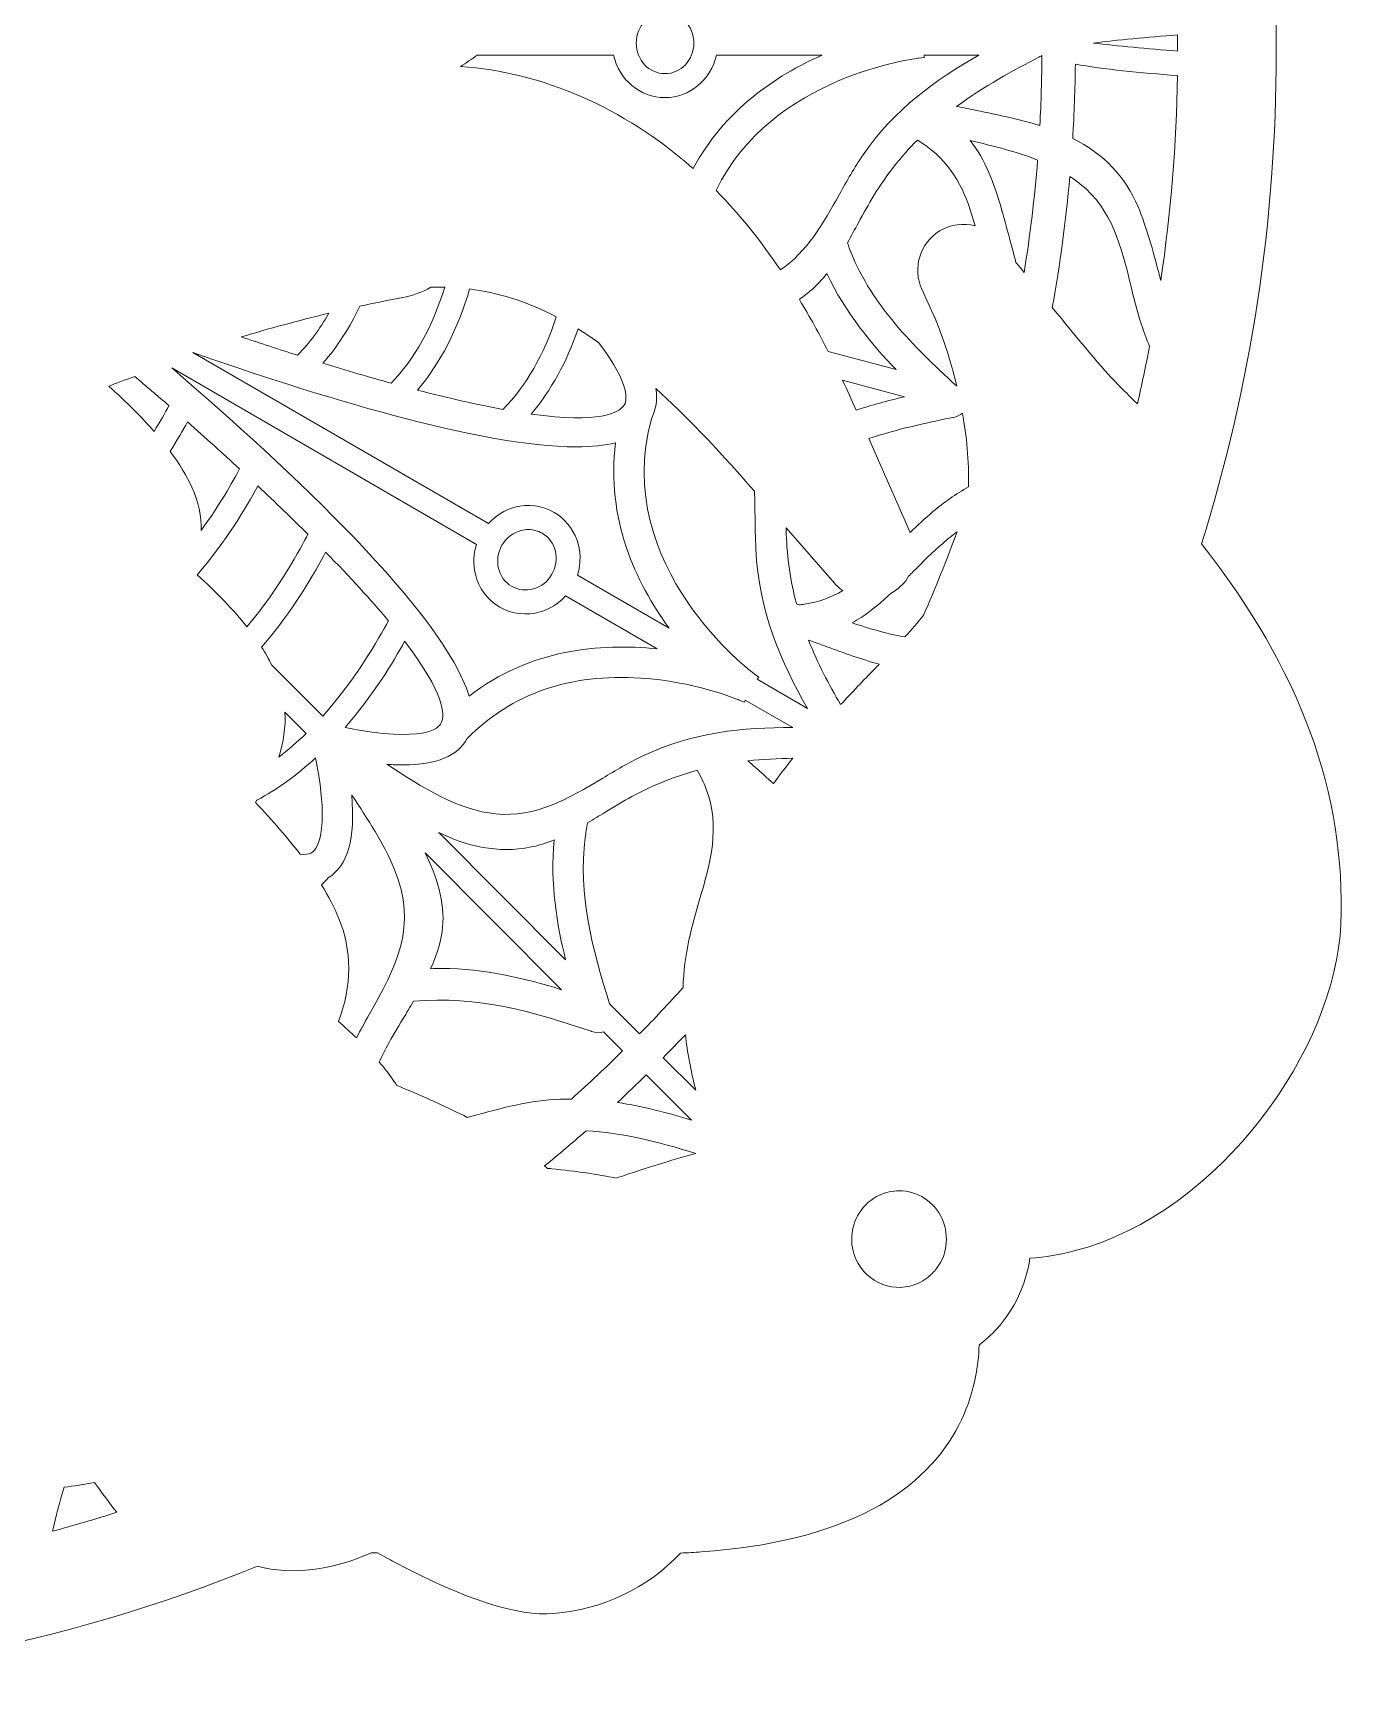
# Model space of a CAD drawing. Header units: millimetres. Extents: x 43 to 1274, y -337 to -13.
# Drawn here: x 1159.5 to 1273.8, y -337 to -193.1 of the extents above; entities that cross this region are included whole.
import ezdxf

# ---------------------------------------------------------------- set-up
doc = ezdxf.new("R2010")
doc.units = ezdxf.units.MM
doc.header["$MEASUREMENT"] = 0
doc.layers.add('Layer 1', color=7, linetype='Continuous')

msp = doc.modelspace()

# ---------------------------------------------------------------- linework, layer by layer
at = {"layer": 'Layer 1', "lineweight": 0}
for points, knots in [([(1261.24, -237.6), (1265.57, -223.82), (1267.76, -209.43), (1267.76, -194.83), (1267.76, -156.87), (1252.98, -121.18), (1226.13, -94.33), (1207.94, -76.14), (1185.3, -63.25), (1160.63, -57.03), (1158.4, -52.29), (1155.25, -48.19), (1151.27, -44.86), (1139.21, -34.75), (1119.46, -31.79), (1092.59, -36.07), (1086.18, -37.09), (1077.34, -37.17), (1071.66, -31.79), (1071.66, -31.79), (1067.3, -27.67), (1067.3, -27.67), (1067.3, -27.67), (1068.86, -33.47), (1068.86, -33.47), (1071.54, -43.44), (1077.92, -52.14), (1086.88, -58.03), (1070.61, -62.61), (1055.42, -70.04), (1041.71, -80.12), (1043.59, -69.09), (1041.32, -57.73), (1035.43, -48.84), (1035.43, -48.84), (1032.11, -43.83), (1032.11, -43.83), (1032.11, -43.83), (1032.33, -49.83), (1032.33, -49.83), (1032.61, -57.71), (1026.73, -64.38), (1021.76, -68.59), (1017.17, -72.47), (1013.06, -76.32), (1009.45, -80.14), (1009.45, -80.14), (1007.9, -81.81), (1007.9, -81.81), (996.14, -94.71), (990.06, -107.17), (989.78, -118.99), (989.61, -125.85), (991.38, -132.45), (995.03, -138.62), (987.38, -156.38), (983.5, -175.29), (983.5, -194.83), (983.5, -232.8), (998.29, -268.49), (1025.13, -295.33), (1051.98, -322.18), (1087.67, -336.96), (1125.63, -336.96), (1144.12, -336.96), (1162.08, -333.49), (1179.01, -326.63), (1182.09, -327.41), (1185.48, -326.99), (1188.94, -325.45), (1189.12, -325.45), (1189.3, -325.45), (1189.47, -325.45), (1190.01, -325.75), (1190.5, -326.02), (1190.97, -326.27), (1197.09, -329.52), (1201.78, -331.02), (1204.81, -330.75), (1209.16, -330.36), (1212.98, -328.54), (1215.87, -325.48), (1216.51, -325.45), (1217.1, -325.41), (1217.68, -325.37), (1223.64, -324.96), (1228.62, -323.73), (1232.47, -321.72), (1240.38, -317.57), (1241.77, -311.01), (1241.88, -307.36), (1242.45, -306.92), (1242.96, -306.45), (1243.41, -305.95), (1244.98, -304.23), (1245.97, -302.1), (1246.3, -299.8), (1247.64, -299.7), (1248.95, -299.49), (1250.17, -299.17), (1262.95, -295.84), (1272.96, -281.4), (1273.38, -270.73), (1273.83, -259.34), (1269.86, -248.51), (1261.24, -237.6)], [0, 0, 0, 0, 1, 1, 1, 2, 2, 2, 3, 3, 3, 4, 4, 4, 5, 5, 5, 6, 6, 6, 7, 7, 7, 8, 8, 8, 9, 9, 9, 10, 10, 10, 11, 11, 11, 12, 12, 12, 13, 13, 13, 14, 14, 14, 15, 15, 15, 16, 16, 16, 17, 17, 17, 18, 18, 18, 19, 19, 19, 20, 20, 20, 21, 21, 21, 22, 22, 22, 23, 23, 23, 24, 24, 24, 25, 25, 25, 26, 26, 26, 27, 27, 27, 28, 28, 28, 29, 29, 29, 30, 30, 30, 31, 31, 31, 32, 32, 32, 33, 33, 33, 34, 34, 34, 35, 35, 35, 35]), ([(1217.03, -193.98), (1217.03, -195.46), (1215.9, -196.65), (1214.51, -196.65), (1213.13, -196.65), (1212.01, -195.46), (1212.01, -193.98), (1212.01, -192.51), (1213.13, -191.31), (1214.51, -191.31), (1215.9, -191.31), (1217.03, -192.51), (1217.03, -193.98)], [0, 0, 0, 0, 1, 1, 1, 2, 2, 2, 3, 3, 3, 4, 4, 4, 4]), ([(1251.85, -193.98), (1253.88, -193.72), (1256.52, -193.48), (1259.16, -193.28), (1259.16, -193.75), (1259.17, -194.22), (1259.17, -194.68), (1256.53, -194.49), (1253.88, -194.24), (1251.85, -193.98)], [0, 0, 0, 0, 1, 1, 1, 2, 2, 2, 3, 3, 3, 3]), ([(1196.71, -196.03), (1197.2, -195.71), (1197.69, -195.38), (1198.17, -195.03), (1198.17, -195.03), (1210.04, -195.03), (1210.04, -195.03), (1210.5, -197.17), (1212.36, -198.74), (1214.51, -198.74), (1216.67, -198.74), (1218.53, -197.17), (1219, -195.03), (1219, -195.03), (1228.21, -195.03), (1228.21, -195.03), (1224.15, -196.82), (1219.68, -199.85), (1216.97, -204.92), (1216.94, -204.89), (1216.91, -204.86), (1216.88, -204.84), (1210.95, -199.6), (1203.78, -196.5), (1196.71, -196.03)], [0, 0, 0, 0, 1, 1, 1, 2, 2, 2, 3, 3, 3, 4, 4, 4, 5, 5, 5, 6, 6, 6, 7, 7, 7, 8, 8, 8, 8]), ([(1224.57, -213.74), (1222.95, -211.34), (1221.1, -208.99), (1218.96, -206.82), (1223.79, -196.82), (1236.48, -195.32), (1236.62, -195.3), (1236.62, -195.3), (1237.1, -195.25), (1237.1, -195.25), (1237.1, -195.25), (1237.08, -195.03), (1237.08, -195.03), (1237.08, -195.03), (1241.85, -195.03), (1241.85, -195.03), (1238.13, -197.16), (1234.47, -199.76), (1231.77, -203.72), (1231.01, -204.83), (1230.35, -206.01), (1229.71, -207.15), (1228.28, -209.72), (1226.9, -212.16), (1224.57, -213.74)], [0, 0, 0, 0, 1, 1, 1, 2, 2, 2, 3, 3, 3, 4, 4, 4, 5, 5, 5, 6, 6, 6, 7, 7, 7, 8, 8, 8, 8]), ([(1247.16, -201.17), (1245.39, -200.62), (1243.49, -200.23), (1241.64, -199.85), (1241.07, -199.74), (1240.49, -199.62), (1239.92, -199.5), (1242.27, -197.77), (1244.86, -196.36), (1247.13, -195.19), (1247.15, -195.18), (1247.17, -195.16), (1247.19, -195.15), (1247.25, -195.13), (1247.3, -195.1), (1247.35, -195.07), (1247.34, -197.05), (1247.28, -199.1), (1247.16, -201.17)], [0, 0, 0, 0, 1, 1, 1, 2, 2, 2, 3, 3, 3, 4, 4, 4, 5, 5, 5, 6, 6, 6, 6]), ([(1257.7, -214.66), (1257.64, -214.43), (1257.58, -214.2), (1257.52, -213.97), (1257.02, -212.07), (1256.5, -210.11), (1255.72, -208.24), (1254.61, -205.59), (1252.74, -203.64), (1250.03, -202.3), (1250.16, -200.14), (1250.24, -197.97), (1250.26, -195.82), (1252.64, -196.27), (1255.97, -196.59), (1259.15, -196.81), (1259.07, -202.79), (1258.58, -208.76), (1257.7, -214.66)], [0, 0, 0, 0, 1, 1, 1, 2, 2, 2, 3, 3, 3, 4, 4, 4, 5, 5, 5, 6, 6, 6, 6]), ([(1238.43, -210.35), (1236.71, -211.41), (1236.05, -213.59), (1236.89, -215.42), (1236.89, -215.42), (1237.99, -217.85), (1237.99, -217.85), (1238.02, -217.91), (1239.08, -220.34), (1239.93, -223.84), (1239.93, -223.84), (1239.9, -223.84), (1239.9, -223.84), (1236, -220.23), (1232.62, -216.87), (1230.72, -212.24), (1230.62, -211.99), (1230.52, -211.72), (1230.4, -211.39), (1230.73, -210.81), (1231.05, -210.21), (1231.36, -209.64), (1231.82, -208.8), (1232.25, -208.01), (1232.71, -207.26), (1233.82, -205.46), (1235.06, -203.88), (1236.5, -202.43), (1236.94, -202.7), (1237.33, -202.97), (1237.7, -203.27), (1239.89, -205.03), (1240.83, -207.36), (1241.53, -209.9), (1240.51, -209.63), (1239.39, -209.77), (1238.43, -210.35)], [0, 0, 0, 0, 1, 1, 1, 2, 2, 2, 3, 3, 3, 4, 4, 4, 5, 5, 5, 6, 6, 6, 7, 7, 7, 8, 8, 8, 9, 9, 9, 10, 10, 10, 11, 11, 11, 12, 12, 12, 12]), ([(1245.8, -213.97), (1245.6, -213.71), (1245.43, -213.51), (1245.33, -213.38), (1245.33, -213.38), (1245.09, -213.08), (1245.09, -213.08), (1244.89, -212.38), (1244.71, -211.67), (1244.52, -210.98), (1244.02, -209.08), (1243.51, -207.12), (1242.73, -205.26), (1242.29, -204.22), (1241.75, -203.3), (1241.09, -202.48), (1243.1, -202.94), (1245.12, -203.44), (1246.97, -204.17), (1246.72, -207.42), (1246.32, -210.71), (1245.8, -213.97)], [0, 0, 0, 0, 1, 1, 1, 2, 2, 2, 3, 3, 3, 4, 4, 4, 5, 5, 5, 6, 6, 6, 7, 7, 7, 7]), ([(1255.66, -225.41), (1255.02, -224.77), (1254.42, -224.17), (1253.87, -223.62), (1253.87, -223.62), (1253.83, -223.58), (1253.83, -223.58), (1252.84, -222.6), (1250.31, -219.55), (1248.25, -217.01), (1248.93, -213.26), (1249.44, -209.44), (1249.78, -205.6), (1250.11, -205.81), (1250.41, -206.03), (1250.69, -206.26), (1253.48, -208.51), (1254.25, -211.67), (1255.07, -215.02), (1255.34, -216.14), (1255.62, -217.3), (1255.99, -218.43), (1256.2, -219.1), (1256.45, -219.75), (1256.72, -220.4), (1256.4, -222.08), (1256.05, -223.75), (1255.66, -225.41)], [0, 0, 0, 0, 1, 1, 1, 2, 2, 2, 3, 3, 3, 4, 4, 4, 5, 5, 5, 6, 6, 6, 7, 7, 7, 8, 8, 8, 9, 9, 9, 9]), ([(1228.74, -220.84), (1227.98, -219.35), (1227.14, -217.83), (1226.22, -216.31), (1226.59, -216.05), (1226.95, -215.77), (1227.3, -215.46), (1227.75, -215.06), (1228.19, -214.6), (1228.62, -214.06), (1230.21, -217.44), (1232.53, -220.22), (1234.65, -222.42), (1234.65, -222.42), (1228.74, -220.84), (1228.74, -220.84)], [0, 0, 0, 0, 1, 1, 1, 2, 2, 2, 3, 3, 3, 4, 4, 4, 5, 5, 5, 5]), ([(1187.94, -216.9), (1189.18, -216.63), (1190.43, -216.37), (1191.68, -216.15), (1192.53, -215.99), (1193.37, -215.68), (1194.12, -215.25), (1194.53, -215.24), (1194.93, -215.24), (1195.34, -215.25), (1194.27, -218.67), (1192.72, -221.48), (1190.68, -223.6), (1188.79, -223.08), (1186.79, -222.5), (1184.72, -221.86), (1185.98, -220.44), (1187.05, -218.77), (1187.94, -216.9)], [0, 0, 0, 0, 1, 1, 1, 2, 2, 2, 3, 3, 3, 4, 4, 4, 5, 5, 5, 6, 6, 6, 6]), ([(1197.5, -215.4), (1199.89, -215.7), (1202.35, -216.42), (1205.05, -217.82), (1203.98, -221.13), (1202.42, -223.84), (1200.4, -225.89), (1198.21, -225.49), (1195.71, -224.92), (1192.95, -224.21), (1194.95, -221.86), (1196.47, -218.9), (1197.5, -215.4)], [0, 0, 0, 0, 1, 1, 1, 2, 2, 2, 3, 3, 3, 4, 4, 4, 4]), ([(1185.24, -217.51), (1184.45, -218.9), (1183.54, -220.13), (1182.51, -221.17), (1180.92, -220.67), (1179.27, -220.13), (1177.61, -219.57), (1179.96, -218.87), (1182.55, -218.16), (1185.24, -217.51)], [0, 0, 0, 0, 1, 1, 1, 2, 2, 2, 3, 3, 3, 3]), ([(1210.94, -225.54), (1210.5, -226.19), (1208.85, -227.12), (1202.87, -226.29), (1204.58, -224.26), (1205.94, -221.78), (1206.94, -218.88), (1207.53, -219.25), (1208.13, -219.65), (1208.75, -220.08), (1211.6, -223.85), (1211.19, -225.19), (1210.94, -225.54)], [0, 0, 0, 0, 1, 1, 1, 2, 2, 2, 3, 3, 3, 4, 4, 4, 4]), ([(1206.89, -240.32), (1207.56, -238.23), (1206.73, -235.94), (1204.87, -234.86), (1203.83, -234.26), (1202.61, -234.1), (1201.43, -234.41), (1200.54, -234.65), (1199.75, -235.14), (1199.13, -235.83), (1199.13, -235.83), (1173.39, -220.92), (1173.39, -220.92), (1183.85, -224.6), (1198.47, -229.15), (1206.78, -229.15), (1208.11, -229.15), (1209.27, -229.03), (1210.22, -228.79), (1209.37, -235.39), (1211.96, -240.95), (1214.87, -244.93), (1214.87, -244.93), (1206.89, -240.32), (1206.89, -240.32)], [0, 0, 0, 0, 1, 1, 1, 2, 2, 2, 3, 3, 3, 4, 4, 4, 5, 5, 5, 6, 6, 6, 7, 7, 7, 8, 8, 8, 8]), ([(1198.09, -237.64), (1197.82, -238.49), (1197.78, -239.38), (1198, -240.24), (1198.29, -241.47), (1199.05, -242.48), (1200.12, -243.1), (1201.18, -243.72), (1202.48, -243.86), (1203.65, -243.52), (1204.5, -243.27), (1205.26, -242.79), (1205.85, -242.13), (1205.85, -242.13), (1213.83, -246.75), (1213.83, -246.75), (1208.9, -246.21), (1202.75, -246.75), (1197.45, -250.86), (1195.3, -243.67), (1181.82, -231.07), (1171.56, -222.28), (1171.56, -222.28), (1198.09, -237.64), (1198.09, -237.64)], [0, 0, 0, 0, 1, 1, 1, 2, 2, 2, 3, 3, 3, 4, 4, 4, 5, 5, 5, 6, 6, 6, 7, 7, 7, 8, 8, 8, 8]), ([(1170.01, -227.8), (1168.91, -226.54), (1167.6, -225.23), (1166.07, -223.87), (1166.72, -223.62), (1167.47, -223.32), (1168.33, -223.01), (1169.33, -223.86), (1170.33, -224.71), (1171.31, -225.56), (1170.98, -226.18), (1170.54, -226.95), (1170.01, -227.8)], [0, 0, 0, 0, 1, 1, 1, 2, 2, 2, 3, 3, 3, 4, 4, 4, 4]), ([(1222.56, -249.39), (1222.56, -249.39), (1222.69, -249.21), (1222.69, -249.21), (1222.69, -249.21), (1222.29, -248.92), (1222.29, -248.92), (1222.17, -248.83), (1209.81, -239.6), (1213.33, -226.7), (1213.74, -225.93), (1213.87, -225.06), (1213.72, -224.08), (1216.22, -226.34), (1218.94, -229.13), (1221.94, -232.59), (1221.94, -232.59), (1222.32, -233.02), (1222.32, -233.02), (1222.34, -233.72), (1222.35, -234.44), (1222.36, -235.17), (1222.37, -236.1), (1222.39, -237.05), (1222.43, -238.03), (1222.68, -243.49), (1224.64, -247.94), (1226.93, -251.92), (1226.93, -251.92), (1222.56, -249.39), (1222.56, -249.39)], [0, 0, 0, 0, 1, 1, 1, 2, 2, 2, 3, 3, 3, 4, 4, 4, 5, 5, 5, 6, 6, 6, 7, 7, 7, 8, 8, 8, 9, 9, 9, 10, 10, 10, 10]), ([(1229.97, -223.33), (1229.97, -223.33), (1235.39, -224.79), (1235.39, -224.79), (1233.91, -225.13), (1232.51, -225.51), (1231.18, -225.95), (1230.8, -225.1), (1230.4, -224.23), (1229.97, -223.33)], [0, 0, 0, 0, 1, 1, 1, 2, 2, 2, 3, 3, 3, 3]), ([(1171.41, -229.54), (1172.03, -228.57), (1172.54, -227.69), (1172.93, -226.98), (1174.49, -228.36), (1176.01, -229.73), (1177.46, -231.07), (1176.86, -232.21), (1175.73, -234.21), (1174.12, -236.42), (1174.14, -235.19), (1173.87, -233.93), (1173.29, -232.66), (1172.85, -231.67), (1172.22, -230.63), (1171.41, -229.54)], [0, 0, 0, 0, 1, 1, 1, 2, 2, 2, 3, 3, 3, 4, 4, 4, 5, 5, 5, 5]), ([(1240.96, -232.62), (1239.84, -233.27), (1238.82, -233.98), (1237.86, -234.79), (1237.17, -235.37), (1236.51, -235.99), (1235.88, -236.61), (1235.88, -236.61), (1232.27, -228.43), (1232.27, -228.43), (1234.7, -227.62), (1237.17, -227.08), (1239.58, -226.59), (1239.6, -226.59), (1239.62, -226.58), (1239.64, -226.58), (1239.93, -226.55), (1240.21, -226.41), (1240.43, -226.2), (1240.78, -228.19), (1241.01, -230.39), (1240.96, -232.62)], [0, 0, 0, 0, 1, 1, 1, 2, 2, 2, 3, 3, 3, 4, 4, 4, 5, 5, 5, 6, 6, 6, 7, 7, 7, 7]), ([(1173.78, -240.28), (1176.29, -237.37), (1178.06, -234.4), (1179.05, -232.55), (1180.59, -233.99), (1182.05, -235.4), (1183.41, -236.75), (1182.8, -237.96), (1180.97, -241.4), (1178.1, -244.82), (1176.95, -243.37), (1175.51, -241.85), (1173.78, -240.28)], [0, 0, 0, 0, 1, 1, 1, 2, 2, 2, 3, 3, 3, 4, 4, 4, 4]), ([(1200.32, -237.72), (1200.69, -237.08), (1201.28, -236.62), (1201.97, -236.43), (1202.19, -236.38), (1202.41, -236.35), (1202.63, -236.35), (1203.05, -236.35), (1203.46, -236.46), (1203.82, -236.67), (1204.4, -237), (1204.8, -237.55), (1204.97, -238.22), (1205.13, -238.9), (1205.02, -239.62), (1204.67, -240.24), (1204.67, -240.24), (1204.67, -240.24), (1204.67, -240.24), (1204.31, -240.86), (1203.74, -241.31), (1203.07, -241.51), (1202.41, -241.7), (1201.73, -241.62), (1201.16, -241.29), (1200.59, -240.96), (1200.18, -240.41), (1200.02, -239.74), (1199.85, -239.06), (1199.96, -238.35), (1200.32, -237.72)], [0, 0, 0, 0, 1, 1, 1, 2, 2, 2, 3, 3, 3, 4, 4, 4, 5, 5, 5, 6, 6, 6, 7, 7, 7, 8, 8, 8, 9, 9, 9, 10, 10, 10, 10]), ([(1230.01, -241.67), (1229, -242.24), (1227.91, -242.66), (1226.66, -242.85), (1226.51, -242.87), (1226.36, -242.89), (1226.2, -242.9), (1226.13, -242.88), (1226.05, -242.86), (1225.97, -242.83), (1225.44, -240.83), (1225.15, -238.83), (1225.08, -236.72), (1225.08, -236.55), (1225.08, -236.37), (1225.08, -236.19), (1225.08, -236.19), (1229.27, -241.01), (1229.27, -241.01), (1229.49, -241.27), (1229.74, -241.49), (1230.01, -241.67)], [0, 0, 0, 0, 1, 1, 1, 2, 2, 2, 3, 3, 3, 4, 4, 4, 5, 5, 5, 6, 6, 6, 7, 7, 7, 7]), ([(1237.04, -243.8), (1236.53, -244.44), (1235.99, -245.07), (1235.42, -245.7), (1233.97, -245.45), (1232.48, -245.03), (1230.82, -244.48), (1231.08, -244.33), (1231.34, -244.18), (1231.59, -244.01), (1232.54, -243.38), (1233.41, -242.64), (1234.24, -241.87), (1234.3, -241.84), (1234.37, -241.8), (1234.43, -241.76), (1234.99, -241.41), (1235.43, -240.95), (1235.74, -240.42), (1235.87, -240.28), (1236.01, -240.15), (1236.14, -240.01), (1236.96, -239.18), (1237.81, -238.32), (1238.71, -237.55), (1239.11, -237.2), (1239.52, -236.87), (1239.96, -236.54), (1239.06, -238.99), (1238.09, -241.42), (1237.04, -243.8)], [0, 0, 0, 0, 1, 1, 1, 2, 2, 2, 3, 3, 3, 4, 4, 4, 5, 5, 5, 6, 6, 6, 7, 7, 7, 8, 8, 8, 9, 9, 9, 10, 10, 10, 10]), ([(1180.26, -248.15), (1180.01, -247.64), (1179.72, -247.12), (1179.38, -246.6), (1182.17, -243.36), (1184.05, -240.07), (1184.96, -238.31), (1187.09, -240.49), (1188.93, -242.5), (1190.42, -244.29), (1189.57, -245.91), (1187.6, -249.36), (1184.7, -252.59), (1184.7, -252.59), (1180.26, -248.15), (1180.26, -248.15)], [0, 0, 0, 0, 1, 1, 1, 2, 2, 2, 3, 3, 3, 4, 4, 4, 5, 5, 5, 5]), ([(1227.02, -245.98), (1227.55, -246.17), (1228.09, -246.36), (1228.62, -246.55), (1230.11, -247.1), (1231.64, -247.65), (1233.17, -248.08), (1233.04, -248.21), (1232.91, -248.34), (1232.79, -248.48), (1232.28, -248.99), (1231.78, -249.51), (1231.29, -250.03), (1230.8, -250.55), (1230.31, -251.07), (1229.81, -251.59), (1228.8, -249.85), (1227.81, -247.96), (1227.02, -245.98)], [0, 0, 0, 0, 1, 1, 1, 2, 2, 2, 3, 3, 3, 4, 4, 4, 5, 5, 5, 6, 6, 6, 6]), ([(1191.84, -246.08), (1195.35, -250.66), (1195.35, -252.49), (1195.03, -253.19), (1194.81, -253.64), (1193.59, -254.95), (1186.65, -253.59), (1189.09, -250.79), (1190.85, -247.9), (1191.84, -246.08)], [0, 0, 0, 0, 1, 1, 1, 2, 2, 2, 3, 3, 3, 3]), ([(1199.78, -261.11), (1196.53, -260.79), (1193.37, -258.81), (1190.3, -256.79), (1190.82, -256.83), (1191.3, -256.84), (1191.75, -256.84), (1194.63, -256.84), (1196.45, -256.09), (1197.3, -254.53), (1201.15, -250.63), (1206.24, -248.87), (1212.42, -249.28), (1217.03, -249.58), (1220.59, -251.04), (1220.99, -251.2), (1220.99, -251.2), (1221.43, -251.39), (1221.43, -251.39), (1221.43, -251.39), (1221.51, -251.2), (1221.51, -251.2), (1221.51, -251.2), (1225.64, -253.59), (1225.64, -253.59), (1221.37, -253.57), (1216.89, -253.99), (1212.58, -256.06), (1212.58, -256.06), (1212.58, -256.06), (1212.58, -256.06), (1211.37, -256.64), (1210.21, -257.33), (1209.09, -258), (1206.1, -259.78), (1203.28, -261.45), (1199.78, -261.11)], [0, 0, 0, 0, 1, 1, 1, 2, 2, 2, 3, 3, 3, 4, 4, 4, 5, 5, 5, 6, 6, 6, 7, 7, 7, 8, 8, 8, 9, 9, 9, 10, 10, 10, 11, 11, 11, 12, 12, 12, 12]), ([(1181.41, -252.25), (1181.41, -252.25), (1183.26, -254.1), (1183.26, -254.1), (1182.47, -254.87), (1181.67, -255.55), (1180.87, -256.17), (1181.3, -254.85), (1181.49, -253.54), (1181.41, -252.25)], [0, 0, 0, 0, 1, 1, 1, 2, 2, 2, 3, 3, 3, 3]), ([(1183.67, -264.52), (1183.47, -264.61), (1183.17, -264.67), (1182.74, -264.63), (1181.65, -263.21), (1180.35, -261.7), (1178.84, -260.11), (1178.89, -260.04), (1178.93, -259.97), (1178.98, -259.91), (1180.73, -258.97), (1182.45, -257.75), (1184.09, -256.23), (1185.41, -263.07), (1184.11, -264.3), (1183.67, -264.52)], [0, 0, 0, 0, 1, 1, 1, 2, 2, 2, 3, 3, 3, 4, 4, 4, 5, 5, 5, 5]), ([(1217.5, -268.68), (1217.18, -269.78), (1216.85, -270.93), (1216.6, -272.09), (1216.31, -273.43), (1216.14, -274.82), (1216.09, -276.22), (1214.86, -277.6), (1213.59, -278.96), (1212.3, -280.27), (1212.3, -280.27), (1209.69, -277.65), (1209.69, -277.65), (1208.19, -272.84), (1206.91, -268.1), (1207.57, -263.17), (1207.62, -262.78), (1207.69, -262.37), (1207.78, -261.89), (1208.29, -261.59), (1208.79, -261.28), (1209.28, -260.98), (1210.09, -260.49), (1210.86, -260.02), (1211.63, -259.6), (1213.49, -258.6), (1215.36, -257.85), (1217.32, -257.31), (1217.63, -257.86), (1217.88, -258.37), (1218.08, -258.89), (1219.38, -262.24), (1218.47, -265.37), (1217.5, -268.68)], [0, 0, 0, 0, 1, 1, 1, 2, 2, 2, 3, 3, 3, 4, 4, 4, 5, 5, 5, 6, 6, 6, 7, 7, 7, 8, 8, 8, 9, 9, 9, 10, 10, 10, 11, 11, 11, 11]), ([(1223.96, -258.47), (1223.66, -258.2), (1223.36, -257.93), (1223.06, -257.66), (1222.62, -257.28), (1222.18, -256.89), (1221.74, -256.49), (1223.05, -256.35), (1224.37, -256.29), (1225.65, -256.27), (1225.07, -256.99), (1224.5, -257.72), (1223.96, -258.47)], [0, 0, 0, 0, 1, 1, 1, 2, 2, 2, 3, 3, 3, 4, 4, 4, 4]), ([(1188.75, -278.58), (1188.38, -279.24), (1188.01, -279.92), (1187.64, -280.62), (1187.15, -280.15), (1186.63, -279.67), (1186.08, -279.19), (1187.26, -276.09), (1187.26, -272.98), (1186.09, -270.15), (1185.72, -269.25), (1185.22, -268.3), (1184.6, -267.29), (1184.78, -267.09), (1184.97, -266.89), (1185.18, -266.69), (1186.89, -265.61), (1187.56, -263.29), (1187.23, -259.45), (1187.23, -259.46), (1187.24, -259.47), (1187.24, -259.48), (1188.61, -261.55), (1190.02, -263.69), (1190.94, -265.89), (1193.05, -270.9), (1191.06, -274.46), (1188.75, -278.58)], [0, 0, 0, 0, 1, 1, 1, 2, 2, 2, 3, 3, 3, 4, 4, 4, 5, 5, 5, 6, 6, 6, 7, 7, 7, 8, 8, 8, 9, 9, 9, 9]), ([(1194.81, -262.73), (1197.22, -263.89), (1199.92, -264.6), (1202.86, -263.99), (1203.5, -263.86), (1204.16, -263.65), (1204.86, -263.37), (1204.5, -267.17), (1205.11, -270.8), (1205.86, -273.81), (1205.86, -273.81), (1194.81, -262.73), (1194.81, -262.73)], [0, 0, 0, 0, 1, 1, 1, 2, 2, 2, 3, 3, 3, 4, 4, 4, 4]), ([(1193.62, -264.49), (1193.62, -264.49), (1205.51, -276.42), (1205.51, -276.42), (1202.32, -275.43), (1198.79, -274.57), (1195.08, -274.57), (1194.76, -274.57), (1194.43, -274.58), (1194.1, -274.59), (1194.7, -273.25), (1195.04, -272.07), (1195.15, -270.98), (1195.36, -268.79), (1194.64, -266.54), (1193.62, -264.49)], [0, 0, 0, 0, 1, 1, 1, 2, 2, 2, 3, 3, 3, 4, 4, 4, 5, 5, 5, 5]), ([(1197.3, -287.54), (1195.68, -286.72), (1193.89, -285.89), (1191.91, -285.07), (1191.66, -284.96), (1191.41, -284.86), (1191.15, -284.75), (1190.99, -284.51), (1190.83, -284.27), (1190.67, -284.04), (1190.36, -283.61), (1190.01, -283.17), (1189.63, -282.73), (1189.85, -282.24), (1190.08, -281.76), (1190.34, -281.29), (1190.73, -280.55), (1191.2, -279.77), (1191.71, -278.94), (1192, -278.45), (1192.31, -277.94), (1192.61, -277.43), (1198.14, -276.88), (1203.29, -278.41), (1208.08, -280.04), (1208.1, -280.04), (1208.12, -280.05), (1208.14, -280.05), (1208.46, -280.19), (1208.83, -280.2), (1209.16, -280.08), (1209.16, -280.08), (1210.82, -281.75), (1210.82, -281.75), (1209.4, -283.16), (1207.9, -284.56), (1206.36, -285.94), (1205.03, -285.94), (1203.76, -286.05), (1202.5, -286.27), (1201.18, -286.5), (1199.88, -286.85), (1198.62, -287.19), (1198.18, -287.31), (1197.74, -287.42), (1197.3, -287.54)], [0, 0, 0, 0, 1, 1, 1, 2, 2, 2, 3, 3, 3, 4, 4, 4, 5, 5, 5, 6, 6, 6, 7, 7, 7, 8, 8, 8, 9, 9, 9, 10, 10, 10, 11, 11, 11, 12, 12, 12, 13, 13, 13, 14, 14, 14, 15, 15, 15, 15]), ([(1214.36, -282.34), (1214.99, -281.7), (1215.64, -281.03), (1216.29, -280.34), (1216.46, -281.84), (1216.76, -283.42), (1217.19, -285.18), (1217.19, -285.18), (1214.36, -282.34), (1214.36, -282.34)], [0, 0, 0, 0, 1, 1, 1, 2, 2, 2, 3, 3, 3, 3]), ([(1212.89, -283.82), (1212.89, -283.82), (1216.84, -287.78), (1216.84, -287.78), (1214.78, -287.15), (1212.61, -286.58), (1210.37, -286.24), (1211.22, -285.45), (1212.06, -284.64), (1212.89, -283.82)], [0, 0, 0, 0, 1, 1, 1, 2, 2, 2, 3, 3, 3, 3]), ([(1211.12, -292.54), (1210.84, -292.64), (1210.57, -292.73), (1210.3, -292.82), (1208.66, -292.49), (1206.81, -292.23), (1204.65, -292.01), (1204.65, -292.01), (1204.54, -292), (1204.54, -292), (1204.46, -291.99), (1204.37, -291.99), (1204.28, -291.99), (1204.2, -291.91), (1204.11, -291.84), (1204.02, -291.77), (1205.24, -290.77), (1206.45, -289.76), (1207.64, -288.71), (1210.75, -288.88), (1213.8, -289.61), (1217.19, -290.68), (1214.9, -291.3), (1212.77, -291.98), (1211.12, -292.54)], [0, 0, 0, 0, 1, 1, 1, 2, 2, 2, 3, 3, 3, 4, 4, 4, 5, 5, 5, 6, 6, 6, 7, 7, 7, 8, 8, 8, 8]), ([(1237.98, -300.93), (1237.98, -300.93), (1237.91, -301), (1237.91, -301), (1237.55, -301.4), (1237.11, -301.73), (1236.59, -301.97), (1235.61, -302.42), (1234.5, -302.46), (1233.48, -302.08), (1232.44, -301.69), (1231.61, -300.91), (1231.15, -299.89), (1231.15, -299.89), (1231.15, -299.89), (1231.15, -299.89), (1230.57, -298.6), (1230.67, -297.1), (1231.42, -295.89), (1231.85, -295.19), (1232.47, -294.64), (1233.21, -294.3), (1233.75, -294.05), (1234.32, -293.93), (1234.9, -293.93), (1236.51, -293.93), (1237.98, -294.88), (1238.65, -296.36), (1239.34, -297.91), (1239.08, -299.71), (1237.98, -300.93)], [0, 0, 0, 0, 1, 1, 1, 2, 2, 2, 3, 3, 3, 4, 4, 4, 5, 5, 5, 6, 6, 6, 7, 7, 7, 8, 8, 8, 9, 9, 9, 10, 10, 10, 10]), ([(1161.17, -323.58), (1161.47, -322.28), (1161.8, -320.99), (1162.17, -319.74), (1163.04, -319.65), (1163.92, -319.52), (1164.84, -319.33), (1165.48, -320.24), (1166.12, -321.11), (1166.76, -321.92), (1164.91, -322.51), (1163.04, -323.07), (1161.17, -323.58)], [0, 0, 0, 0, 1, 1, 1, 2, 2, 2, 3, 3, 3, 4, 4, 4, 4])]:
    msp.add_open_spline(points, degree=3, knots=knots, dxfattribs=at)

doc.saveas('drawing.dxf')
